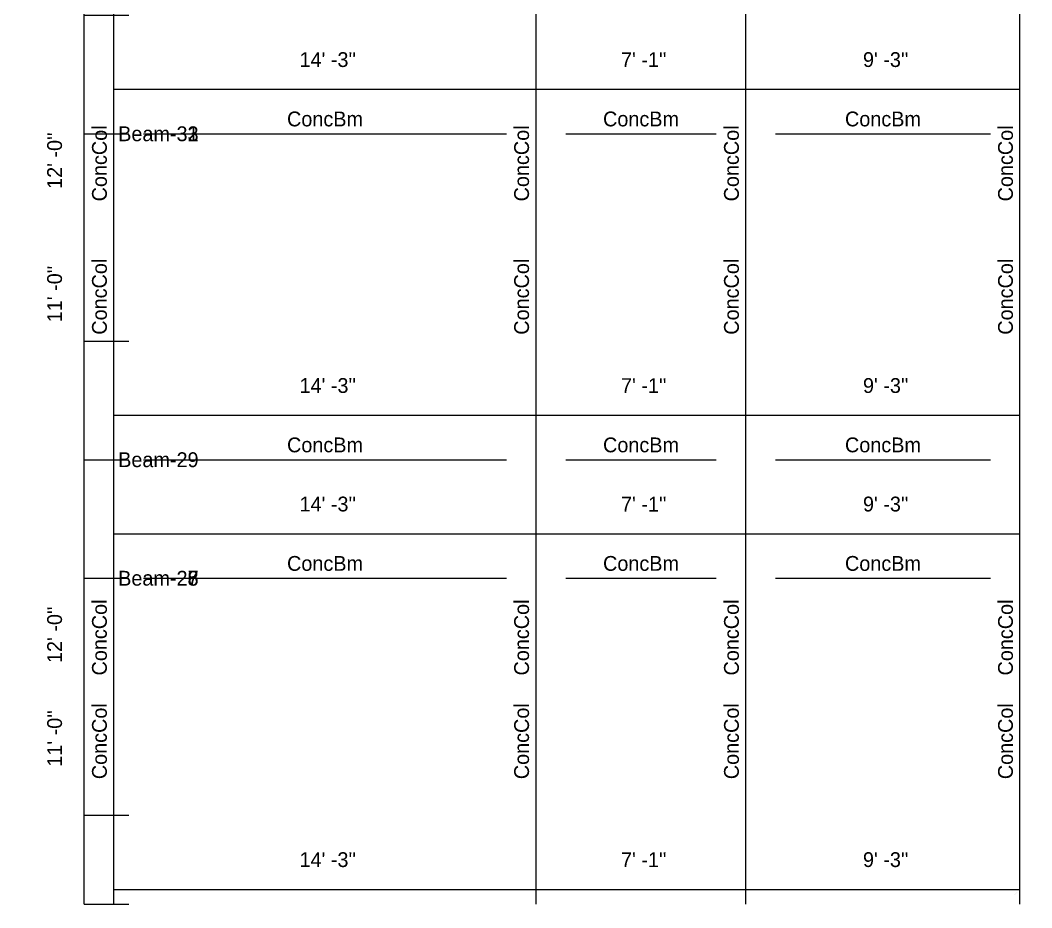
# Model space of a CAD drawing. Extents: x -38 to 2998, y -195 to 11529.
# Drawn here: x -38 to 371.8, y 586.5 to 946 of the extents above; entities that cross this region are included whole.
import ezdxf
from ezdxf.enums import TextEntityAlignment as Align

# ---------------------------------------------------------------- set-up
doc = ezdxf.new("R2010")
doc.units = 0
doc.header["$MEASUREMENT"] = 0
doc.layers.get('0').update_dxf_attribs({"linetype": 'CONTINUOUS'})
for name, color, linetype in [('CENTERLINES', 7, 'CONTINUOUS'), ('DIMENSIONS', 4, 'CONTINUOUS'), ('TEXT', 5, 'CONTINUOUS')]:
    doc.layers.add(name, color=color, linetype=linetype)
doc.dimstyles.get("Standard").update_dxf_attribs({"dimtxt": 0.18, "dimasz": 0.18, "dimexe": 0.18, "dimexo": 0.0625, "dimgap": 0.09, "dimtad": 0, "dimtih": 1, "dimtoh": 1, "dimdec": 4, "dimzin": 0, "dimtxsty": 'STANDARD', "dimcen": 0.09, "dimazin": 3, "dimtfac": 1, "dimtdec": 4, "dimtofl": 0, "dimtmove": 0, "dimatfit": 3, "dimtolj": 1, "dimtzin": 0})

# ---------------------------------------------------------------- blocks, each defined once
blk = doc.blocks.new('*D3422')
at = {"color": 1, "linetype": 'BYBLOCK'}
for points in [[(4.77, 598.77), (3.71, 597.71), (-3.71, 590.29), (-4.77, 589.23)], [(175.77, 598.77), (174.71, 597.71), (167.29, 590.29), (166.23, 589.23)]]:
    blk.add_solid(points, dxfattribs=at)
at = {"layer": 'DIMENSIONS', "color": 9, "linetype": 'BYBLOCK'}
for p, q in [((0, 594), (0, 612)), ((171, 594), (171, 612))]:
    blk.add_line(p, q, dxfattribs=at)
at = {"layer": 'DIMENSIONS', "color": 0, "linetype": 'BYBLOCK'}
blk.add_line((0, 594), (171, 594), dxfattribs=at)
at = {"layer": 'DIMENSIONS', "color": 0, "linetype": 'BYBLOCK', "insert": (85.5, 606), "char_height": 6, "attachment_point": 5}
blk.add_mtext("\\A1; 14' -3''", dxfattribs=at)
blk = doc.blocks.new('*D3423')
at = {"color": 1, "linetype": 'BYBLOCK'}
for points in [[(175.77, 598.77), (174.71, 597.71), (167.29, 590.29), (166.23, 589.23)], [(260.77, 598.77), (259.71, 597.71), (252.28, 590.29), (251.22, 589.23)]]:
    blk.add_solid(points, dxfattribs=at)
at = {"layer": 'DIMENSIONS', "color": 9, "linetype": 'BYBLOCK'}
for p, q in [((171, 594), (171, 612)), ((256, 594), (256, 612))]:
    blk.add_line(p, q, dxfattribs=at)
at = {"layer": 'DIMENSIONS', "color": 0, "linetype": 'BYBLOCK'}
blk.add_line((171, 594), (256, 594), dxfattribs=at)
at = {"layer": 'DIMENSIONS', "color": 0, "linetype": 'BYBLOCK', "insert": (213.5, 606), "char_height": 6, "attachment_point": 5}
blk.add_mtext("\\A1; 7' -1''", dxfattribs=at)
blk = doc.blocks.new('*D3424')
at = {"color": 1, "linetype": 'BYBLOCK'}
for points in [[(260.77, 598.77), (259.71, 597.71), (252.28, 590.29), (251.22, 589.23)], [(371.77, 598.77), (370.71, 597.71), (363.28, 590.29), (362.22, 589.23)]]:
    blk.add_solid(points, dxfattribs=at)
at = {"layer": 'DIMENSIONS', "color": 9, "linetype": 'BYBLOCK'}
for p, q in [((256, 594), (256, 612)), ((367, 594), (367, 612))]:
    blk.add_line(p, q, dxfattribs=at)
at = {"layer": 'DIMENSIONS', "color": 0, "linetype": 'BYBLOCK'}
blk.add_line((256, 594), (367, 594), dxfattribs=at)
at = {"layer": 'DIMENSIONS', "color": 0, "linetype": 'BYBLOCK', "insert": (311.5, 606), "char_height": 6, "attachment_point": 5}
blk.add_mtext("\\A1; 9' -3''", dxfattribs=at)
blk = doc.blocks.new('*D3425')
at = {"color": 1, "linetype": 'BYBLOCK'}
for points in [[(-8.29, 764.29), (-7.23, 763.23), (-16.77, 772.77), (-15.71, 771.71)], [(-8.29, 620.29), (-7.23, 619.23), (-16.77, 628.77), (-15.71, 627.71)]]:
    blk.add_solid(points, dxfattribs=at)
at = {"layer": 'DIMENSIONS', "color": 9, "linetype": 'BYBLOCK'}
for p, q in [((-12, 768), (6, 768)), ((-12, 624), (6, 624))]:
    blk.add_line(p, q, dxfattribs=at)
at = {"layer": 'DIMENSIONS', "color": 0, "linetype": 'BYBLOCK'}
blk.add_line((-12, 624), (-12, 768), dxfattribs=at)
at = {"layer": 'DIMENSIONS', "color": 0, "linetype": 'BYBLOCK', "insert": (-24, 696), "char_height": 6, "attachment_point": 5, "rotation": 90}
blk.add_mtext("\\A1; 12' -0''", dxfattribs=at)
blk = doc.blocks.new('*D3426')
at = {"color": 1, "linetype": 'BYBLOCK'}
for points in [[(4.77, 790.77), (3.71, 789.71), (-3.71, 782.29), (-4.77, 781.23)], [(175.77, 790.77), (174.71, 789.71), (167.29, 782.29), (166.23, 781.23)]]:
    blk.add_solid(points, dxfattribs=at)
at = {"layer": 'DIMENSIONS', "color": 9, "linetype": 'BYBLOCK'}
for p, q in [((0, 786), (0, 804)), ((171, 786), (171, 804))]:
    blk.add_line(p, q, dxfattribs=at)
at = {"layer": 'DIMENSIONS', "color": 0, "linetype": 'BYBLOCK'}
blk.add_line((0, 786), (171, 786), dxfattribs=at)
at = {"layer": 'DIMENSIONS', "color": 0, "linetype": 'BYBLOCK', "insert": (85.5, 798), "char_height": 6, "attachment_point": 5}
blk.add_mtext("\\A1; 14' -3''", dxfattribs=at)
blk = doc.blocks.new('*D3427')
at = {"color": 1, "linetype": 'BYBLOCK'}
for points in [[(175.77, 790.77), (174.71, 789.71), (167.29, 782.29), (166.23, 781.23)], [(260.77, 790.77), (259.71, 789.71), (252.28, 782.29), (251.22, 781.23)]]:
    blk.add_solid(points, dxfattribs=at)
at = {"layer": 'DIMENSIONS', "color": 9, "linetype": 'BYBLOCK'}
for p, q in [((171, 786), (171, 804)), ((256, 786), (256, 804))]:
    blk.add_line(p, q, dxfattribs=at)
at = {"layer": 'DIMENSIONS', "color": 0, "linetype": 'BYBLOCK'}
blk.add_line((171, 786), (256, 786), dxfattribs=at)
at = {"layer": 'DIMENSIONS', "color": 0, "linetype": 'BYBLOCK', "insert": (213.5, 798), "char_height": 6, "attachment_point": 5}
blk.add_mtext("\\A1; 7' -1''", dxfattribs=at)
blk = doc.blocks.new('*D3428')
at = {"color": 1, "linetype": 'BYBLOCK'}
for points in [[(260.77, 790.77), (259.71, 789.71), (252.28, 782.29), (251.22, 781.23)], [(371.77, 790.77), (370.71, 789.71), (363.28, 782.29), (362.22, 781.23)]]:
    blk.add_solid(points, dxfattribs=at)
at = {"layer": 'DIMENSIONS', "color": 9, "linetype": 'BYBLOCK'}
for p, q in [((256, 786), (256, 804)), ((367, 786), (367, 804))]:
    blk.add_line(p, q, dxfattribs=at)
at = {"layer": 'DIMENSIONS', "color": 0, "linetype": 'BYBLOCK'}
blk.add_line((256, 786), (367, 786), dxfattribs=at)
at = {"layer": 'DIMENSIONS', "color": 0, "linetype": 'BYBLOCK', "insert": (311.5, 798), "char_height": 6, "attachment_point": 5}
blk.add_mtext("\\A1; 9' -3''", dxfattribs=at)
blk = doc.blocks.new('*D3429')
at = {"color": 1, "linetype": 'BYBLOCK'}
for points in [[(-8.29, 956.29), (-7.23, 955.23), (-16.77, 964.77), (-15.71, 963.71)], [(-8.29, 812.29), (-7.23, 811.23), (-16.77, 820.77), (-15.71, 819.71)]]:
    blk.add_solid(points, dxfattribs=at)
at = {"layer": 'DIMENSIONS', "color": 9, "linetype": 'BYBLOCK'}
for p, q in [((-12, 960), (6, 960)), ((-12, 816), (6, 816))]:
    blk.add_line(p, q, dxfattribs=at)
at = {"layer": 'DIMENSIONS', "color": 0, "linetype": 'BYBLOCK'}
blk.add_line((-12, 816), (-12, 960), dxfattribs=at)
at = {"layer": 'DIMENSIONS', "color": 0, "linetype": 'BYBLOCK', "insert": (-24, 888), "char_height": 6, "attachment_point": 5, "rotation": 90}
blk.add_mtext("\\A1; 12' -0''", dxfattribs=at)
blk = doc.blocks.new('*D3895')
at = {"color": 1, "linetype": 'BYBLOCK'}
for points in [[(-8.29, 716.29), (-7.23, 715.23), (-16.77, 724.77), (-15.71, 723.71)], [(-8.29, 584.29), (-7.23, 583.23), (-16.77, 592.77), (-15.71, 591.71)]]:
    blk.add_solid(points, dxfattribs=at)
at = {"layer": 'DIMENSIONS', "color": 9, "linetype": 'BYBLOCK'}
for p, q in [((-12, 720), (6, 720)), ((-12, 588), (6, 588))]:
    blk.add_line(p, q, dxfattribs=at)
at = {"layer": 'DIMENSIONS', "color": 0, "linetype": 'BYBLOCK'}
blk.add_line((-12, 588), (-12, 720), dxfattribs=at)
at = {"layer": 'DIMENSIONS', "color": 0, "linetype": 'BYBLOCK', "insert": (-24, 654), "char_height": 6, "attachment_point": 5, "rotation": 90}
blk.add_mtext("\\A1; 11' -0''", dxfattribs=at)
blk = doc.blocks.new('*D3896')
at = {"color": 1, "linetype": 'BYBLOCK'}
for points in [[(4.77, 742.77), (3.71, 741.71), (-3.71, 734.29), (-4.77, 733.23)], [(175.77, 742.77), (174.71, 741.71), (167.29, 734.29), (166.23, 733.23)]]:
    blk.add_solid(points, dxfattribs=at)
at = {"layer": 'DIMENSIONS', "color": 9, "linetype": 'BYBLOCK'}
for p, q in [((0, 738), (0, 756)), ((171, 738), (171, 756))]:
    blk.add_line(p, q, dxfattribs=at)
at = {"layer": 'DIMENSIONS', "color": 0, "linetype": 'BYBLOCK'}
blk.add_line((0, 738), (171, 738), dxfattribs=at)
at = {"layer": 'DIMENSIONS', "color": 0, "linetype": 'BYBLOCK', "insert": (85.5, 750), "char_height": 6, "attachment_point": 5}
blk.add_mtext("\\A1; 14' -3''", dxfattribs=at)
blk = doc.blocks.new('*D3897')
at = {"color": 1, "linetype": 'BYBLOCK'}
for points in [[(175.77, 742.77), (174.71, 741.71), (167.29, 734.29), (166.23, 733.23)], [(260.77, 742.77), (259.71, 741.71), (252.28, 734.29), (251.22, 733.23)]]:
    blk.add_solid(points, dxfattribs=at)
at = {"layer": 'DIMENSIONS', "color": 9, "linetype": 'BYBLOCK'}
for p, q in [((171, 738), (171, 756)), ((256, 738), (256, 756))]:
    blk.add_line(p, q, dxfattribs=at)
at = {"layer": 'DIMENSIONS', "color": 0, "linetype": 'BYBLOCK'}
blk.add_line((171, 738), (256, 738), dxfattribs=at)
at = {"layer": 'DIMENSIONS', "color": 0, "linetype": 'BYBLOCK', "insert": (213.5, 750), "char_height": 6, "attachment_point": 5}
blk.add_mtext("\\A1; 7' -1''", dxfattribs=at)
blk = doc.blocks.new('*D3898')
at = {"color": 1, "linetype": 'BYBLOCK'}
for points in [[(260.77, 742.77), (259.71, 741.71), (252.28, 734.29), (251.22, 733.23)], [(371.77, 742.77), (370.71, 741.71), (363.28, 734.29), (362.22, 733.23)]]:
    blk.add_solid(points, dxfattribs=at)
at = {"layer": 'DIMENSIONS', "color": 9, "linetype": 'BYBLOCK'}
for p, q in [((256, 738), (256, 756)), ((367, 738), (367, 756))]:
    blk.add_line(p, q, dxfattribs=at)
at = {"layer": 'DIMENSIONS', "color": 0, "linetype": 'BYBLOCK'}
blk.add_line((256, 738), (367, 738), dxfattribs=at)
at = {"layer": 'DIMENSIONS', "color": 0, "linetype": 'BYBLOCK', "insert": (311.5, 750), "char_height": 6, "attachment_point": 5}
blk.add_mtext("\\A1; 9' -3''", dxfattribs=at)
blk = doc.blocks.new('*D3899')
at = {"color": 1, "linetype": 'BYBLOCK'}
for points in [[(-8.29, 896.29), (-7.23, 895.23), (-16.77, 904.77), (-15.71, 903.71)], [(-8.29, 764.29), (-7.23, 763.23), (-16.77, 772.77), (-15.71, 771.71)]]:
    blk.add_solid(points, dxfattribs=at)
at = {"layer": 'DIMENSIONS', "color": 9, "linetype": 'BYBLOCK'}
for p, q in [((-12, 900), (6, 900)), ((-12, 768), (6, 768))]:
    blk.add_line(p, q, dxfattribs=at)
at = {"layer": 'DIMENSIONS', "color": 0, "linetype": 'BYBLOCK'}
blk.add_line((-12, 768), (-12, 900), dxfattribs=at)
at = {"layer": 'DIMENSIONS', "color": 0, "linetype": 'BYBLOCK', "insert": (-24, 834), "char_height": 6, "attachment_point": 5, "rotation": 90}
blk.add_mtext("\\A1; 11' -0''", dxfattribs=at)
blk = doc.blocks.new('*D3900')
at = {"color": 1, "linetype": 'BYBLOCK'}
for points in [[(4.77, 922.77), (3.71, 921.71), (-3.71, 914.29), (-4.77, 913.23)], [(175.77, 922.77), (174.71, 921.71), (167.29, 914.29), (166.23, 913.23)]]:
    blk.add_solid(points, dxfattribs=at)
at = {"layer": 'DIMENSIONS', "color": 9, "linetype": 'BYBLOCK'}
for p, q in [((0, 918), (0, 936)), ((171, 918), (171, 936))]:
    blk.add_line(p, q, dxfattribs=at)
at = {"layer": 'DIMENSIONS', "color": 0, "linetype": 'BYBLOCK'}
blk.add_line((0, 918), (171, 918), dxfattribs=at)
at = {"layer": 'DIMENSIONS', "color": 0, "linetype": 'BYBLOCK', "insert": (85.5, 930), "char_height": 6, "attachment_point": 5}
blk.add_mtext("\\A1; 14' -3''", dxfattribs=at)
blk = doc.blocks.new('*D3901')
at = {"color": 1, "linetype": 'BYBLOCK'}
for points in [[(175.77, 922.77), (174.71, 921.71), (167.29, 914.29), (166.23, 913.23)], [(260.77, 922.77), (259.71, 921.71), (252.28, 914.29), (251.22, 913.23)]]:
    blk.add_solid(points, dxfattribs=at)
at = {"layer": 'DIMENSIONS', "color": 9, "linetype": 'BYBLOCK'}
for p, q in [((171, 918), (171, 936)), ((256, 918), (256, 936))]:
    blk.add_line(p, q, dxfattribs=at)
at = {"layer": 'DIMENSIONS', "color": 0, "linetype": 'BYBLOCK'}
blk.add_line((171, 918), (256, 918), dxfattribs=at)
at = {"layer": 'DIMENSIONS', "color": 0, "linetype": 'BYBLOCK', "insert": (213.5, 930), "char_height": 6, "attachment_point": 5}
blk.add_mtext("\\A1; 7' -1''", dxfattribs=at)
blk = doc.blocks.new('*D3902')
at = {"color": 1, "linetype": 'BYBLOCK'}
for points in [[(260.77, 922.77), (259.71, 921.71), (252.28, 914.29), (251.22, 913.23)], [(371.77, 922.77), (370.71, 921.71), (363.28, 914.29), (362.22, 913.23)]]:
    blk.add_solid(points, dxfattribs=at)
at = {"layer": 'DIMENSIONS', "color": 9, "linetype": 'BYBLOCK'}
for p, q in [((256, 918), (256, 936)), ((367, 918), (367, 936))]:
    blk.add_line(p, q, dxfattribs=at)
at = {"layer": 'DIMENSIONS', "color": 0, "linetype": 'BYBLOCK'}
blk.add_line((256, 918), (367, 918), dxfattribs=at)
at = {"layer": 'DIMENSIONS', "color": 0, "linetype": 'BYBLOCK', "insert": (311.5, 930), "char_height": 6, "attachment_point": 5}
blk.add_mtext("\\A1; 9' -3''", dxfattribs=at)
blk = doc.blocks.new('*D3903')
at = {"color": 1, "linetype": 'BYBLOCK'}
for points in [[(-8.29, 1076.29), (-7.23, 1075.23), (-16.77, 1084.77), (-15.71, 1083.71)], [(-8.29, 944.29), (-7.23, 943.23), (-16.77, 952.77), (-15.71, 951.71)]]:
    blk.add_solid(points, dxfattribs=at)
at = {"layer": 'DIMENSIONS', "color": 9, "linetype": 'BYBLOCK'}
for p, q in [((-12, 1080), (6, 1080)), ((-12, 948), (6, 948))]:
    blk.add_line(p, q, dxfattribs=at)
at = {"layer": 'DIMENSIONS', "color": 0, "linetype": 'BYBLOCK'}
blk.add_line((-12, 948), (-12, 1080), dxfattribs=at)
at = {"layer": 'DIMENSIONS', "color": 0, "linetype": 'BYBLOCK', "insert": (-24, 1014), "char_height": 6, "attachment_point": 5, "rotation": 90}
blk.add_mtext("\\A1; 11' -0''", dxfattribs=at)
blk = doc.blocks.new('*D4365')
at = {"color": 1, "linetype": 'BYBLOCK'}
for points in [[(-8.29, 716.29), (-7.23, 715.23), (-16.77, 724.77), (-15.71, 723.71)], [(-8.29, 584.29), (-7.23, 583.23), (-16.77, 592.77), (-15.71, 591.71)]]:
    blk.add_solid(points, dxfattribs=at)
at = {"layer": 'DIMENSIONS', "color": 9, "linetype": 'BYBLOCK'}
for p, q in [((-12, 720), (6, 720)), ((-12, 588), (6, 588))]:
    blk.add_line(p, q, dxfattribs=at)
at = {"layer": 'DIMENSIONS', "color": 0, "linetype": 'BYBLOCK'}
blk.add_line((-12, 588), (-12, 720), dxfattribs=at)
at = {"layer": 'DIMENSIONS', "color": 0, "linetype": 'BYBLOCK', "insert": (-24, 654), "char_height": 6, "attachment_point": 5, "rotation": 90}
blk.add_mtext("\\A1; 11' -0''", dxfattribs=at)
blk = doc.blocks.new('*D4366')
at = {"color": 1, "linetype": 'BYBLOCK'}
for points in [[(4.77, 742.77), (3.71, 741.71), (-3.71, 734.29), (-4.77, 733.23)], [(175.77, 742.77), (174.71, 741.71), (167.29, 734.29), (166.23, 733.23)]]:
    blk.add_solid(points, dxfattribs=at)
at = {"layer": 'DIMENSIONS', "color": 9, "linetype": 'BYBLOCK'}
for p, q in [((0, 738), (0, 756)), ((171, 738), (171, 756))]:
    blk.add_line(p, q, dxfattribs=at)
at = {"layer": 'DIMENSIONS', "color": 0, "linetype": 'BYBLOCK'}
blk.add_line((0, 738), (171, 738), dxfattribs=at)
at = {"layer": 'DIMENSIONS', "color": 0, "linetype": 'BYBLOCK', "insert": (85.5, 750), "char_height": 6, "attachment_point": 5}
blk.add_mtext("\\A1; 14' -3''", dxfattribs=at)
blk = doc.blocks.new('*D4367')
at = {"color": 1, "linetype": 'BYBLOCK'}
for points in [[(175.77, 742.77), (174.71, 741.71), (167.29, 734.29), (166.23, 733.23)], [(260.77, 742.77), (259.71, 741.71), (252.28, 734.29), (251.22, 733.23)]]:
    blk.add_solid(points, dxfattribs=at)
at = {"layer": 'DIMENSIONS', "color": 9, "linetype": 'BYBLOCK'}
for p, q in [((171, 738), (171, 756)), ((256, 738), (256, 756))]:
    blk.add_line(p, q, dxfattribs=at)
at = {"layer": 'DIMENSIONS', "color": 0, "linetype": 'BYBLOCK'}
blk.add_line((171, 738), (256, 738), dxfattribs=at)
at = {"layer": 'DIMENSIONS', "color": 0, "linetype": 'BYBLOCK', "insert": (213.5, 750), "char_height": 6, "attachment_point": 5}
blk.add_mtext("\\A1; 7' -1''", dxfattribs=at)
blk = doc.blocks.new('*D4368')
at = {"color": 1, "linetype": 'BYBLOCK'}
for points in [[(260.77, 742.77), (259.71, 741.71), (252.28, 734.29), (251.22, 733.23)], [(371.77, 742.77), (370.71, 741.71), (363.28, 734.29), (362.22, 733.23)]]:
    blk.add_solid(points, dxfattribs=at)
at = {"layer": 'DIMENSIONS', "color": 9, "linetype": 'BYBLOCK'}
for p, q in [((256, 738), (256, 756)), ((367, 738), (367, 756))]:
    blk.add_line(p, q, dxfattribs=at)
at = {"layer": 'DIMENSIONS', "color": 0, "linetype": 'BYBLOCK'}
blk.add_line((256, 738), (367, 738), dxfattribs=at)
at = {"layer": 'DIMENSIONS', "color": 0, "linetype": 'BYBLOCK', "insert": (311.5, 750), "char_height": 6, "attachment_point": 5}
blk.add_mtext("\\A1; 9' -3''", dxfattribs=at)
blk = doc.blocks.new('*D4369')
at = {"color": 1, "linetype": 'BYBLOCK'}
for points in [[(-8.29, 896.29), (-7.23, 895.23), (-16.77, 904.77), (-15.71, 903.71)], [(-8.29, 764.29), (-7.23, 763.23), (-16.77, 772.77), (-15.71, 771.71)]]:
    blk.add_solid(points, dxfattribs=at)
at = {"layer": 'DIMENSIONS', "color": 9, "linetype": 'BYBLOCK'}
for p, q in [((-12, 900), (6, 900)), ((-12, 768), (6, 768))]:
    blk.add_line(p, q, dxfattribs=at)
at = {"layer": 'DIMENSIONS', "color": 0, "linetype": 'BYBLOCK'}
blk.add_line((-12, 768), (-12, 900), dxfattribs=at)
at = {"layer": 'DIMENSIONS', "color": 0, "linetype": 'BYBLOCK', "insert": (-24, 834), "char_height": 6, "attachment_point": 5, "rotation": 90}
blk.add_mtext("\\A1; 11' -0''", dxfattribs=at)
blk = doc.blocks.new('*D4370')
at = {"color": 1, "linetype": 'BYBLOCK'}
for points in [[(4.77, 922.77), (3.71, 921.71), (-3.71, 914.29), (-4.77, 913.23)], [(175.77, 922.77), (174.71, 921.71), (167.29, 914.29), (166.23, 913.23)]]:
    blk.add_solid(points, dxfattribs=at)
at = {"layer": 'DIMENSIONS', "color": 9, "linetype": 'BYBLOCK'}
for p, q in [((0, 918), (0, 936)), ((171, 918), (171, 936))]:
    blk.add_line(p, q, dxfattribs=at)
at = {"layer": 'DIMENSIONS', "color": 0, "linetype": 'BYBLOCK'}
blk.add_line((0, 918), (171, 918), dxfattribs=at)
at = {"layer": 'DIMENSIONS', "color": 0, "linetype": 'BYBLOCK', "insert": (85.5, 930), "char_height": 6, "attachment_point": 5}
blk.add_mtext("\\A1; 14' -3''", dxfattribs=at)
blk = doc.blocks.new('*D4371')
at = {"color": 1, "linetype": 'BYBLOCK'}
for points in [[(175.77, 922.77), (174.71, 921.71), (167.29, 914.29), (166.23, 913.23)], [(260.77, 922.77), (259.71, 921.71), (252.28, 914.29), (251.22, 913.23)]]:
    blk.add_solid(points, dxfattribs=at)
at = {"layer": 'DIMENSIONS', "color": 9, "linetype": 'BYBLOCK'}
for p, q in [((171, 918), (171, 936)), ((256, 918), (256, 936))]:
    blk.add_line(p, q, dxfattribs=at)
at = {"layer": 'DIMENSIONS', "color": 0, "linetype": 'BYBLOCK'}
blk.add_line((171, 918), (256, 918), dxfattribs=at)
at = {"layer": 'DIMENSIONS', "color": 0, "linetype": 'BYBLOCK', "insert": (213.5, 930), "char_height": 6, "attachment_point": 5}
blk.add_mtext("\\A1; 7' -1''", dxfattribs=at)
blk = doc.blocks.new('*D4372')
at = {"color": 1, "linetype": 'BYBLOCK'}
for points in [[(260.77, 922.77), (259.71, 921.71), (252.28, 914.29), (251.22, 913.23)], [(371.77, 922.77), (370.71, 921.71), (363.28, 914.29), (362.22, 913.23)]]:
    blk.add_solid(points, dxfattribs=at)
at = {"layer": 'DIMENSIONS', "color": 9, "linetype": 'BYBLOCK'}
for p, q in [((256, 918), (256, 936)), ((367, 918), (367, 936))]:
    blk.add_line(p, q, dxfattribs=at)
at = {"layer": 'DIMENSIONS', "color": 0, "linetype": 'BYBLOCK'}
blk.add_line((256, 918), (367, 918), dxfattribs=at)
at = {"layer": 'DIMENSIONS', "color": 0, "linetype": 'BYBLOCK', "insert": (311.5, 930), "char_height": 6, "attachment_point": 5}
blk.add_mtext("\\A1; 9' -3''", dxfattribs=at)
blk = doc.blocks.new('*D4373')
at = {"color": 1, "linetype": 'BYBLOCK'}
for points in [[(-8.29, 1076.29), (-7.23, 1075.23), (-16.77, 1084.77), (-15.71, 1083.71)], [(-8.29, 944.29), (-7.23, 943.23), (-16.77, 952.77), (-15.71, 951.71)]]:
    blk.add_solid(points, dxfattribs=at)
at = {"layer": 'DIMENSIONS', "color": 9, "linetype": 'BYBLOCK'}
for p, q in [((-12, 1080), (6, 1080)), ((-12, 948), (6, 948))]:
    blk.add_line(p, q, dxfattribs=at)
at = {"layer": 'DIMENSIONS', "color": 0, "linetype": 'BYBLOCK'}
blk.add_line((-12, 948), (-12, 1080), dxfattribs=at)
at = {"layer": 'DIMENSIONS', "color": 0, "linetype": 'BYBLOCK', "insert": (-24, 1014), "char_height": 6, "attachment_point": 5, "rotation": 90}
blk.add_mtext("\\A1; 11' -0''", dxfattribs=at)
blk = doc.blocks.new('*D4835')
at = {"color": 1, "linetype": 'BYBLOCK'}
for points in [[(-8.29, 716.29), (-7.23, 715.23), (-16.77, 724.77), (-15.71, 723.71)], [(-8.29, 584.29), (-7.23, 583.23), (-16.77, 592.77), (-15.71, 591.71)]]:
    blk.add_solid(points, dxfattribs=at)
at = {"layer": 'DIMENSIONS', "color": 9, "linetype": 'BYBLOCK'}
for p, q in [((-12, 720), (6, 720)), ((-12, 588), (6, 588))]:
    blk.add_line(p, q, dxfattribs=at)
at = {"layer": 'DIMENSIONS', "color": 0, "linetype": 'BYBLOCK'}
blk.add_line((-12, 588), (-12, 720), dxfattribs=at)
at = {"layer": 'DIMENSIONS', "color": 0, "linetype": 'BYBLOCK', "insert": (-24, 654), "char_height": 6, "attachment_point": 5, "rotation": 90}
blk.add_mtext("\\A1; 11' -0''", dxfattribs=at)
blk = doc.blocks.new('*D4836')
at = {"color": 1, "linetype": 'BYBLOCK'}
for points in [[(4.77, 742.77), (3.71, 741.71), (-3.71, 734.29), (-4.77, 733.23)], [(175.77, 742.77), (174.71, 741.71), (167.29, 734.29), (166.23, 733.23)]]:
    blk.add_solid(points, dxfattribs=at)
at = {"layer": 'DIMENSIONS', "color": 9, "linetype": 'BYBLOCK'}
for p, q in [((0, 738), (0, 756)), ((171, 738), (171, 756))]:
    blk.add_line(p, q, dxfattribs=at)
at = {"layer": 'DIMENSIONS', "color": 0, "linetype": 'BYBLOCK'}
blk.add_line((0, 738), (171, 738), dxfattribs=at)
at = {"layer": 'DIMENSIONS', "color": 0, "linetype": 'BYBLOCK', "insert": (85.5, 750), "char_height": 6, "attachment_point": 5}
blk.add_mtext("\\A1; 14' -3''", dxfattribs=at)
blk = doc.blocks.new('*D4837')
at = {"color": 1, "linetype": 'BYBLOCK'}
for points in [[(175.77, 742.77), (174.71, 741.71), (167.29, 734.29), (166.23, 733.23)], [(260.77, 742.77), (259.71, 741.71), (252.28, 734.29), (251.22, 733.23)]]:
    blk.add_solid(points, dxfattribs=at)
at = {"layer": 'DIMENSIONS', "color": 9, "linetype": 'BYBLOCK'}
for p, q in [((171, 738), (171, 756)), ((256, 738), (256, 756))]:
    blk.add_line(p, q, dxfattribs=at)
at = {"layer": 'DIMENSIONS', "color": 0, "linetype": 'BYBLOCK'}
blk.add_line((171, 738), (256, 738), dxfattribs=at)
at = {"layer": 'DIMENSIONS', "color": 0, "linetype": 'BYBLOCK', "insert": (213.5, 750), "char_height": 6, "attachment_point": 5}
blk.add_mtext("\\A1; 7' -1''", dxfattribs=at)
blk = doc.blocks.new('*D4838')
at = {"color": 1, "linetype": 'BYBLOCK'}
for points in [[(260.77, 742.77), (259.71, 741.71), (252.28, 734.29), (251.22, 733.23)], [(371.77, 742.77), (370.71, 741.71), (363.28, 734.29), (362.22, 733.23)]]:
    blk.add_solid(points, dxfattribs=at)
at = {"layer": 'DIMENSIONS', "color": 9, "linetype": 'BYBLOCK'}
for p, q in [((256, 738), (256, 756)), ((367, 738), (367, 756))]:
    blk.add_line(p, q, dxfattribs=at)
at = {"layer": 'DIMENSIONS', "color": 0, "linetype": 'BYBLOCK'}
blk.add_line((256, 738), (367, 738), dxfattribs=at)
at = {"layer": 'DIMENSIONS', "color": 0, "linetype": 'BYBLOCK', "insert": (311.5, 750), "char_height": 6, "attachment_point": 5}
blk.add_mtext("\\A1; 9' -3''", dxfattribs=at)
blk = doc.blocks.new('*D4839')
at = {"color": 1, "linetype": 'BYBLOCK'}
for points in [[(-8.29, 896.29), (-7.23, 895.23), (-16.77, 904.77), (-15.71, 903.71)], [(-8.29, 764.29), (-7.23, 763.23), (-16.77, 772.77), (-15.71, 771.71)]]:
    blk.add_solid(points, dxfattribs=at)
at = {"layer": 'DIMENSIONS', "color": 9, "linetype": 'BYBLOCK'}
for p, q in [((-12, 900), (6, 900)), ((-12, 768), (6, 768))]:
    blk.add_line(p, q, dxfattribs=at)
at = {"layer": 'DIMENSIONS', "color": 0, "linetype": 'BYBLOCK'}
blk.add_line((-12, 768), (-12, 900), dxfattribs=at)
at = {"layer": 'DIMENSIONS', "color": 0, "linetype": 'BYBLOCK', "insert": (-24, 834), "char_height": 6, "attachment_point": 5, "rotation": 90}
blk.add_mtext("\\A1; 11' -0''", dxfattribs=at)
blk = doc.blocks.new('*D4840')
at = {"color": 1, "linetype": 'BYBLOCK'}
for points in [[(4.77, 922.77), (3.71, 921.71), (-3.71, 914.29), (-4.77, 913.23)], [(175.77, 922.77), (174.71, 921.71), (167.29, 914.29), (166.23, 913.23)]]:
    blk.add_solid(points, dxfattribs=at)
at = {"layer": 'DIMENSIONS', "color": 9, "linetype": 'BYBLOCK'}
for p, q in [((0, 918), (0, 936)), ((171, 918), (171, 936))]:
    blk.add_line(p, q, dxfattribs=at)
at = {"layer": 'DIMENSIONS', "color": 0, "linetype": 'BYBLOCK'}
blk.add_line((0, 918), (171, 918), dxfattribs=at)
at = {"layer": 'DIMENSIONS', "color": 0, "linetype": 'BYBLOCK', "insert": (85.5, 930), "char_height": 6, "attachment_point": 5}
blk.add_mtext("\\A1; 14' -3''", dxfattribs=at)
blk = doc.blocks.new('*D4841')
at = {"color": 1, "linetype": 'BYBLOCK'}
for points in [[(175.77, 922.77), (174.71, 921.71), (167.29, 914.29), (166.23, 913.23)], [(260.77, 922.77), (259.71, 921.71), (252.28, 914.29), (251.22, 913.23)]]:
    blk.add_solid(points, dxfattribs=at)
at = {"layer": 'DIMENSIONS', "color": 9, "linetype": 'BYBLOCK'}
for p, q in [((171, 918), (171, 936)), ((256, 918), (256, 936))]:
    blk.add_line(p, q, dxfattribs=at)
at = {"layer": 'DIMENSIONS', "color": 0, "linetype": 'BYBLOCK'}
blk.add_line((171, 918), (256, 918), dxfattribs=at)
at = {"layer": 'DIMENSIONS', "color": 0, "linetype": 'BYBLOCK', "insert": (213.5, 930), "char_height": 6, "attachment_point": 5}
blk.add_mtext("\\A1; 7' -1''", dxfattribs=at)
blk = doc.blocks.new('*D4842')
at = {"color": 1, "linetype": 'BYBLOCK'}
for points in [[(260.77, 922.77), (259.71, 921.71), (252.28, 914.29), (251.22, 913.23)], [(371.77, 922.77), (370.71, 921.71), (363.28, 914.29), (362.22, 913.23)]]:
    blk.add_solid(points, dxfattribs=at)
at = {"layer": 'DIMENSIONS', "color": 9, "linetype": 'BYBLOCK'}
for p, q in [((256, 918), (256, 936)), ((367, 918), (367, 936))]:
    blk.add_line(p, q, dxfattribs=at)
at = {"layer": 'DIMENSIONS', "color": 0, "linetype": 'BYBLOCK'}
blk.add_line((256, 918), (367, 918), dxfattribs=at)
at = {"layer": 'DIMENSIONS', "color": 0, "linetype": 'BYBLOCK', "insert": (311.5, 930), "char_height": 6, "attachment_point": 5}
blk.add_mtext("\\A1; 9' -3''", dxfattribs=at)
blk = doc.blocks.new('*D4843')
at = {"color": 1, "linetype": 'BYBLOCK'}
for points in [[(-8.29, 1076.29), (-7.23, 1075.23), (-16.77, 1084.77), (-15.71, 1083.71)], [(-8.29, 944.29), (-7.23, 943.23), (-16.77, 952.77), (-15.71, 951.71)]]:
    blk.add_solid(points, dxfattribs=at)
at = {"layer": 'DIMENSIONS', "color": 9, "linetype": 'BYBLOCK'}
for p, q in [((-12, 1080), (6, 1080)), ((-12, 948), (6, 948))]:
    blk.add_line(p, q, dxfattribs=at)
at = {"layer": 'DIMENSIONS', "color": 0, "linetype": 'BYBLOCK'}
blk.add_line((-12, 948), (-12, 1080), dxfattribs=at)
at = {"layer": 'DIMENSIONS', "color": 0, "linetype": 'BYBLOCK', "insert": (-24, 1014), "char_height": 6, "attachment_point": 5, "rotation": 90}
blk.add_mtext("\\A1; 11' -0''", dxfattribs=at)

msp = doc.modelspace()

# ---------------------------------------------------------------- linework, layer by layer
at = {"layer": 'CENTERLINES', "color": 0, "linetype": 'CONTINUOUS'}
for p, q in [((0, 816), (0, 960)), ((171, 816), (171, 960)), ((255.996, 816), (255.996, 960)), ((366.996, 816), (366.996, 960)), ((0, 768), (0, 900)), ((0, 768), (0, 900)), ((0, 768), (0, 900)), ((12, 900), (159, 900)), ((12, 900), (159, 900)), ((12, 900), (159, 900)), ((171, 768), (171, 900)), ((171, 768), (171, 900)), ((171, 768), (171, 900)), ((183, 900), (243.996, 900)), ((183, 900), (243.996, 900)), ((183, 900), (243.996, 900)), ((255.996, 768), (255.996, 900)), ((255.996, 768), (255.996, 900)), ((255.996, 768), (255.996, 900)), ((267.996, 900), (354.996, 900)), ((267.996, 900), (354.996, 900)), ((267.996, 900), (354.996, 900)), ((366.996, 768), (366.996, 900)), ((366.996, 768), (366.996, 900)), ((366.996, 768), (366.996, 900)), ((0, 624), (0, 768)), ((12, 768), (159, 768)), ((171, 624), (171, 768)), ((183, 768), (243.996, 768)), ((255.996, 624), (255.996, 768)), ((267.996, 768), (354.996, 768)), ((366.996, 624), (366.996, 768)), ((0, 588), (0, 720)), ((0, 588), (0, 720)), ((0, 588), (0, 720)), ((12, 720), (159, 720)), ((12, 720), (159, 720)), ((12, 720), (159, 720)), ((171, 588), (171, 720)), ((171, 588), (171, 720)), ((171, 588), (171, 720)), ((183, 720), (243.996, 720)), ((183, 720), (243.996, 720)), ((183, 720), (243.996, 720)), ((255.996, 588), (255.996, 720)), ((255.996, 588), (255.996, 720)), ((255.996, 588), (255.996, 720)), ((267.996, 720), (354.996, 720)), ((267.996, 720), (354.996, 720)), ((267.996, 720), (354.996, 720)), ((366.996, 588), (366.996, 720)), ((366.996, 588), (366.996, 720)), ((366.996, 588), (366.996, 720))]:
    msp.add_line(p, q, dxfattribs=at)

# ---------------------------------------------------------------- texts
at = {"layer": 'TEXT', "color": 0}
for s, p in [('ConcBm', (85.5, 906)), ('ConcBm', (85.5, 906)), ('ConcBm', (85.5, 906)), ('ConcBm', (213.498, 906)), ('ConcBm', (213.498, 906)), ('ConcBm', (213.498, 906)), ('ConcBm', (311.496, 906)), ('ConcBm', (311.496, 906)), ('ConcBm', (311.496, 906)), ('Beam-33', (18, 900)), ('Beam-32', (18, 900)), ('Beam-31', (18, 900)), ('ConcBm', (85.5, 774)), ('ConcBm', (213.498, 774)), ('ConcBm', (311.496, 774)), ('Beam-29', (18, 768)), ('ConcBm', (85.5, 726)), ('ConcBm', (85.5, 726)), ('ConcBm', (85.5, 726)), ('ConcBm', (213.498, 726)), ('ConcBm', (213.498, 726)), ('ConcBm', (213.498, 726)), ('ConcBm', (311.496, 726)), ('ConcBm', (311.496, 726)), ('ConcBm', (311.496, 726)), ('Beam-28', (18, 720)), ('Beam-27', (18, 720)), ('Beam-26', (18, 720))]:
    msp.add_text(s, height=6, dxfattribs=at).set_placement(p, align=Align.MIDDLE)
for p in [(-6, 888), (165, 888), (249.996, 888), (360.996, 888), (-6, 834), (-6, 834), (-6, 834), (165, 834), (165, 834), (165, 834), (249.996, 834), (249.996, 834), (249.996, 834), (360.996, 834), (360.996, 834), (360.996, 834), (-6, 696), (165, 696), (249.996, 696), (360.996, 696), (-6, 654), (-6, 654), (-6, 654), (165, 654), (165, 654), (165, 654), (249.996, 654), (249.996, 654), (249.996, 654), (360.996, 654), (360.996, 654), (360.996, 654)]:
    msp.add_text('ConcCol', height=6, rotation=90, dxfattribs=at).set_placement(p, align=Align.MIDDLE)

# ---------------------------------------------------------------- dimensions: what is measured, and where the dimension line sits
at = {"layer": 'DIMENSIONS'}
for base, p1, p2, picture, middle in [((-12, 1080), (-24, 948), (-24, 1080), '*D3903', (-24, 1014)), ((-12, 1080), (-24, 948), (-24, 1080), '*D4373', (-24, 1014)), ((-12, 1080), (-24, 948), (-24, 1080), '*D4843', (-24, 1014)), ((-12, 960), (-24, 816), (-24, 960), '*D3429', (-24, 888)), ((171, 918), (0, 906), (171, 906), '*D3900', (85.5, 906)), ((171, 918), (0, 906), (171, 906), '*D4370', (85.5, 906)), ((171, 918), (0, 906), (171, 906), '*D4840', (85.5, 906)), ((255.996, 918), (171, 906), (255.996, 906), '*D3901', (213.498, 906)), ((255.996, 918), (171, 906), (255.996, 906), '*D4371', (213.498, 906)), ((255.996, 918), (171, 906), (255.996, 906), '*D4841', (213.498, 906)), ((366.996, 918), (255.996, 906), (366.996, 906), '*D3902', (311.496, 906)), ((366.996, 918), (255.996, 906), (366.996, 906), '*D4372', (311.496, 906)), ((366.996, 918), (255.996, 906), (366.996, 906), '*D4842', (311.496, 906)), ((-12, 900), (-24, 768), (-24, 900), '*D3899', (-24, 834)), ((-12, 900), (-24, 768), (-24, 900), '*D4369', (-24, 834)), ((-12, 900), (-24, 768), (-24, 900), '*D4839', (-24, 834)), ((171, 786), (0, 774), (171, 774), '*D3426', (85.5, 774)), ((255.996, 786), (171, 774), (255.996, 774), '*D3427', (213.498, 774)), ((366.996, 786), (255.996, 774), (366.996, 774), '*D3428', (311.496, 774)), ((-12, 768), (-24, 624), (-24, 768), '*D3425', (-24, 696)), ((171, 738), (0, 726), (171, 726), '*D3896', (85.5, 726)), ((171, 738), (0, 726), (171, 726), '*D4366', (85.5, 726)), ((171, 738), (0, 726), (171, 726), '*D4836', (85.5, 726)), ((255.996, 738), (171, 726), (255.996, 726), '*D3897', (213.498, 726)), ((255.996, 738), (171, 726), (255.996, 726), '*D4367', (213.498, 726)), ((255.996, 738), (171, 726), (255.996, 726), '*D4837', (213.498, 726)), ((366.996, 738), (255.996, 726), (366.996, 726), '*D3898', (311.496, 726)), ((366.996, 738), (255.996, 726), (366.996, 726), '*D4368', (311.496, 726)), ((366.996, 738), (255.996, 726), (366.996, 726), '*D4838', (311.496, 726)), ((-12, 720), (-24, 588), (-24, 720), '*D3895', (-24, 654)), ((-12, 720), (-24, 588), (-24, 720), '*D4365', (-24, 654)), ((-12, 720), (-24, 588), (-24, 720), '*D4835', (-24, 654)), ((171, 594), (0, 582), (171, 582), '*D3422', (85.5, 582)), ((255.996, 594), (171, 582), (255.996, 582), '*D3423', (213.498, 582)), ((366.996, 594), (255.996, 582), (366.996, 582), '*D3424', (311.496, 582))]:
    dim = msp.add_linear_dim(base=base, p1=p1, p2=p2, dimstyle='STANDARD', dxfattribs=at)
    dim.commit()
    dim.dimension.update_dxf_attribs({"geometry": picture, "text_midpoint": middle})

doc.saveas('drawing.dxf')
